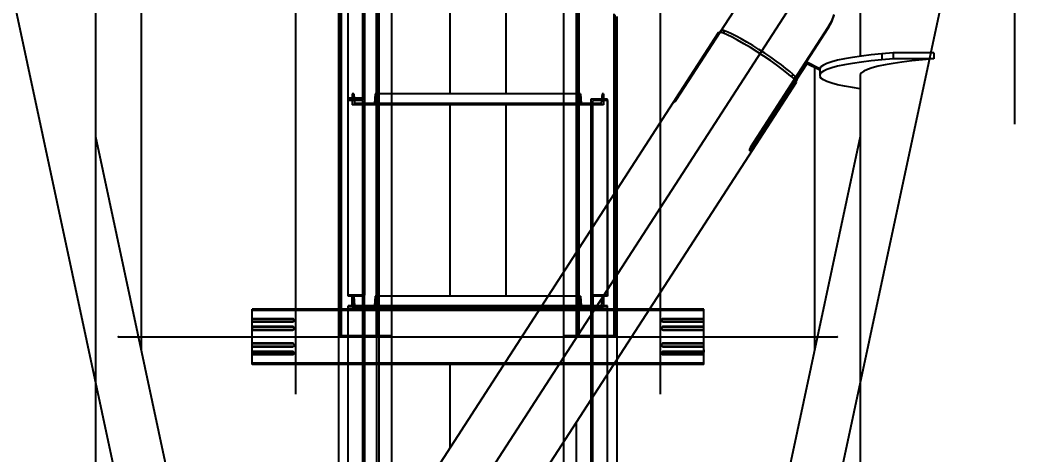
# Model space of a CAD drawing. Header units: millimetres. Extents: x 150209.93 to 150215.05, y 136675.65 to 136679.93.
# Drawn here: x 150211.3041 to 150211.4039, y 136678.7003 to 136678.7433 of the extents above; entities that cross this region are included whole.
import ezdxf

# ---------------------------------------------------------------- set-up
doc = ezdxf.new("R2010")
doc.units = ezdxf.units.MM
doc.header["$LTSCALE"] = 0.25
for name, pattern in [('CENTER', [50.8, 31.75, -6.35, 6.35, -6.35]), ('XKITLINE00', [0]), ('XKITLINE02', [4, 2, -2]), ('XKITLINE03', [6, 3, -1, 1, -1])]:
    doc.linetypes.add(name, pattern=pattern)
doc.styles.add('ROMANS', font='romans.shx')
doc.dimstyles.new('MD300', dxfattribs={"dimtxt": 2.5, "dimasz": 2.5, "dimexe": 1, "dimexo": 1, "dimgap": 0.5, "dimtad": 1, "dimdec": 1, "dimlfac": 50, "dimrnd": 0.5, "dimdsep": 46, "dimtxsty": 'ROMANS', "dimcen": 1, "dimclrd": 146, "dimclre": 146, "dimclrt": 30, "dimadec": 1, "dimazin": 2, "dimtfac": 1, "dimtdec": 1, "dimtmove": 0, "dimatfit": 1, "dimfxl": 1, "dimtolj": 1, "dimtzin": 0, "dimlwd": -1, "dimlwe": -1, "dimarcsym": 0})

# ---------------------------------------------------------------- blocks, each defined once
blk = doc.blocks.new('çatıı')
at = {"color": 8, "linetype": 'CENTER'}
for p, q in [((12015, 16877.2), (12015, 15209.12)), ((12195, 16877.2), (12195, 15209.12)), ((12370, 16010.75), (12370, 14354.32)), ((11840, 15740.27), (12015, 14920.27)), ((12370, 15740.27), (11840, 14920.27)), ((12370, 15740.27), (12195, 14920.27))]:
    blk.add_line(p, q, dxfattribs=at)
at = {"color": 1, "linetype": 'XKITLINE03'}
for p, q in [((12049.01, 16103.17), (12049.01, 15406.22)), ((12055.01, 16090.89), (12055.01, 15406.22)), ((12147.49, 15406.22), (12147.49, 16090.89)), ((12049.01, 15620.48), (12049.01, 15523.03)), ((12049.01, 15523.03), (12049.01, 15426.29)), ((12160.99, 15426.29), (12160.99, 15523.03)), ((12055.01, 15520.28), (12055.01, 15520.28)), ((12154.99, 15520.28), (12055.01, 15520.28)), ((12154.99, 15520.28), (12154.99, 15520.28)), ((12049.01, 15420.48), (12049.01, 15323.03)), ((12154.99, 15420.28), (12055.01, 15420.28)), ((12055.01, 15420.28), (12055.01, 15420.28)), ((12154.99, 15420.28), (12154.99, 15420.28)), ((12160.99, 15323.03), (12160.99, 15420.47)), ((11927.5, 15405.71), (12282.5, 15405.71)), ((12049.02, 15406.22), (12049.01, 13721.24)), ((12055.01, 15406.22), (12055.01, 13721.24)), ((12147.49, 13721.24), (12147.49, 15406.22)), ((12160.99, 15406.22), (12160.99, 13721.24))]:
    blk.add_line(p, q, dxfattribs=at)
at = {"color": 116, "linetype": 'XKITLINE02', "true_color": 0x136734}
for p, q in [((12055.01, 15406.22), (12055.01, 16090.89)), ((12055.86, 15406.22), (12055.86, 16090.89)), ((12147.49, 15406.22), (12147.49, 16090.89)), ((12154.14, 15406.22), (12154.14, 16090.89)), ((12154.99, 15406.22), (12154.99, 16090.89)), ((12037.16, 15406.22), (12037.16, 16090.12)), ((12037.69, 15406.22), (12037.69, 16090.06)), ((12054.93, 15406.22), (12054.93, 16090.06)), ((12055.46, 15406.22), (12055.46, 16090.12)), ((12062.51, 15406.22), (12062.51, 16028.83)), ((12147.49, 15406.22), (12147.49, 15976.69)), ((12062.51, 15406.22), (12062.51, 15763.1)), ((12048.21, 15523.61), (12048.21, 15626.28)), ((12049.01, 15626.28), (12049.01, 15528.83)), ((12041.01, 15523.03), (12041.01, 15621.06)), ((12049.01, 15620.48), (12049.01, 15523.03)), ((12154.54, 15406.22), (12154.54, 15583.02)), ((12154.99, 15406.22), (12154.99, 15583.87)), ((12155.07, 15406.22), (12155.07, 15582.49)), ((12172.31, 15406.22), (12172.31, 15565.26)), ((12172.84, 15406.22), (12172.84, 15564.72)), ((12049.01, 15528.83), (12048.21, 15528.83)), ((12049.01, 15528.83), (12049.01, 15523.03)), ((12048.21, 15523.61), (12041.01, 15523.61)), ((12049.01, 15523.03), (12041.01, 15523.03)), ((12041.01, 15523.03), (12041.01, 15522.44)), ((12049.01, 15523.03), (12041.01, 15523.03)), ((12041.01, 15425.71), (12041.01, 15523.03)), ((12048.21, 15522.44), (12041.01, 15522.44)), ((12043.69, 15525.78), (12043.01, 15525.78)), ((12043.01, 15525.78), (12043.01, 15520.28)), ((12043.01, 15525.78), (12043.01, 15520.28)), ((12043.69, 15525.78), (12044.07, 15520.98)), ((12043.69, 15525.78), (12044.07, 15520.98)), ((12048.21, 15522.44), (12048.21, 15517.2)), ((12048.21, 15420.46), (12048.21, 15522.44)), ((12049.01, 15517.2), (12049.01, 15523.03)), ((12054.33, 15525.78), (12053.95, 15520.98)), ((12054.33, 15525.78), (12053.95, 15520.98)), ((12055.01, 15525.78), (12054.33, 15525.78)), ((12055.01, 15525.78), (12055.01, 15520.28)), ((12055.01, 15525.78), (12055.01, 15520.28)), ((12062.51, 15525.78), (12055.01, 15525.78)), ((12055.01, 15520.28), (12055.01, 15525.78)), ((12154.99, 15525.78), (12147.49, 15525.78)), ((12154.99, 15525.78), (12154.99, 15520.28)), ((12155.67, 15525.78), (12154.99, 15525.78)), ((12154.99, 15525.78), (12154.99, 15520.28)), ((12154.99, 15520.28), (12154.99, 15525.78)), ((12155.67, 15525.78), (12156.05, 15520.98)), ((12155.67, 15525.78), (12156.05, 15520.98)), ((12160.99, 15420.46), (12160.99, 15523.03)), ((12168.99, 15523.03), (12160.99, 15523.03)), ((12161.79, 15420.46), (12161.79, 15522.44)), ((12168.99, 15522.44), (12161.79, 15522.44)), ((12166.31, 15525.78), (12165.93, 15520.98)), ((12166.31, 15525.78), (12165.93, 15520.98)), ((12166.99, 15525.78), (12166.31, 15525.78)), ((12166.99, 15525.78), (12166.99, 15520.28)), ((12166.99, 15525.78), (12166.99, 15520.28)), ((12168.99, 15425.71), (12168.99, 15523.03)), ((12168.99, 15522.44), (12168.99, 15425.71)), ((12055.01, 15520.28), (12043.01, 15520.28)), ((12053.95, 15520.98), (12044.07, 15520.98)), ((12049.01, 15517.2), (12048.21, 15517.2)), ((12049.01, 15420.46), (12049.01, 15520.98)), ((12154.99, 15520.98), (12055.01, 15520.98)), ((12062.51, 15520.28), (12055.01, 15520.28)), ((12154.99, 15520.28), (12147.49, 15520.28)), ((12166.99, 15520.28), (12154.99, 15520.28)), ((12165.93, 15520.98), (12156.05, 15520.98)), ((12161.79, 15517.2), (12160.99, 15517.2)), ((12173.69, 15406.22), (12173.69, 15478.55)), ((12153.69, 15406.22), (12153.69, 15447.61)), ((12147.49, 15406.22), (12147.49, 15438.02)), ((12049.01, 15426.29), (12041.01, 15426.29)), ((12048.21, 15425.71), (12041.01, 15425.71)), ((12043.69, 15425.78), (12043.01, 15425.78)), ((12043.01, 15420.28), (12043.01, 15425.78)), ((12043.01, 15425.78), (12043.01, 15420.28)), ((12044.07, 15420.98), (12043.69, 15425.78)), ((12043.69, 15425.78), (12044.07, 15420.98)), ((12049.01, 15426.28), (12048.21, 15426.28)), ((12048.21, 15323.61), (12048.21, 15426.28)), ((12049.01, 15420.48), (12049.01, 15426.28)), ((12054.33, 15425.78), (12053.95, 15420.98)), ((12054.33, 15425.78), (12053.95, 15420.98)), ((12055.01, 15425.78), (12054.33, 15425.78)), ((12062.51, 15425.78), (12055.01, 15425.78)), ((12055.01, 15420.28), (12055.01, 15425.78)), ((12055.01, 15425.78), (12055.01, 15420.28)), ((12055.01, 15425.78), (12055.01, 15420.28)), ((12154.99, 15425.78), (12139.58, 15425.78)), ((12154.99, 15420.28), (12154.99, 15425.78)), ((12154.99, 15425.78), (12154.99, 15420.28)), ((12155.67, 15425.78), (12154.99, 15425.78)), ((12154.99, 15425.78), (12154.99, 15420.28)), ((12155.67, 15425.78), (12156.05, 15420.98)), ((12155.67, 15425.78), (12156.05, 15420.98)), ((12160.99, 15426.29), (12160.99, 15420.46)), ((12168.99, 15426.29), (12160.99, 15426.29)), ((12160.99, 15323.03), (12160.99, 15426.28)), ((12161.79, 15426.28), (12160.99, 15426.28)), ((12161.79, 15323.61), (12161.79, 15426.28)), ((12161.79, 15425.71), (12161.79, 15420.46)), ((12168.99, 15425.71), (12161.79, 15425.71)), ((12166.31, 15425.78), (12165.93, 15420.98)), ((12166.31, 15425.78), (12165.93, 15420.98)), ((12166.99, 15425.78), (12166.31, 15425.78)), ((12166.99, 15425.78), (12166.99, 15420.28)), ((12166.99, 15425.78), (12166.99, 15420.28)), ((12216.49, 15418.75), (11993.52, 15418.75)), ((12062.51, 15419.35), (12036.31, 15419.35)), ((12048.21, 15421.06), (12041.01, 15421.06)), ((12041.01, 15421.06), (12041.01, 15420.48)), ((12041.01, 15323.03), (12041.01, 15421.06)), ((12049.01, 15420.48), (12041.01, 15420.48)), ((12055.01, 15420.28), (12043.01, 15420.28)), ((12053.95, 15420.98), (12044.07, 15420.98)), ((12048.21, 15420.98), (12048.21, 15328.83)), ((12049.01, 15420.46), (12048.21, 15420.46)), ((12049.01, 15420.98), (12049.01, 15328.83)), ((12049.01, 15323.03), (12049.01, 15420.48)), ((12154.99, 15420.98), (12055.01, 15420.98)), ((12062.51, 15420.28), (12055.01, 15420.28)), ((12189.71, 15419.35), (12135.42, 15419.35)), ((12154.99, 15420.28), (12136.02, 15420.28)), ((12166.99, 15420.28), (12154.99, 15420.28)), ((12165.93, 15420.98), (12156.05, 15420.98)), ((12168.99, 15420.47), (12160.99, 15420.47)), ((12161.79, 15420.46), (12160.99, 15420.46)), ((12168.99, 15421.06), (12161.79, 15421.06)), ((12168.99, 15323.03), (12168.99, 15421.06)), ((11993.52, 15413.46), (11993.52, 15414.36)), ((12013.52, 15412.97), (11993.52, 15412.97)), ((12013.52, 15413.25), (12013.52, 15412.97)), ((12013.78, 15413), (12013.52, 15412.97)), ((12013.78, 15413.29), (12013.78, 15413)), ((12014.02, 15413.11), (12013.78, 15413)), ((12014.21, 15413.26), (12014.02, 15413.11)), ((12014.33, 15413.46), (12014.21, 15413.26)), ((12014.37, 15413.68), (12014.33, 15413.46)), ((12014.37, 15413.68), (12014.34, 15413.82)), ((12014.37, 15413.96), (12014.37, 15413.68)), ((12195.64, 15413.96), (12195.64, 15413.68)), ((12195.64, 15413.68), (12195.66, 15413.82)), ((12195.64, 15413.68), (12195.68, 15413.46)), ((12195.68, 15413.46), (12195.8, 15413.26)), ((12195.99, 15413.1), (12195.8, 15413.26)), ((12195.99, 15414.53), (12195.97, 15414.51)), ((12196.22, 15413), (12195.99, 15413.1)), ((12196.22, 15413.29), (12196.22, 15413)), ((12196.49, 15412.97), (12196.22, 15413)), ((12196.49, 15413.25), (12196.49, 15412.97)), ((12216.49, 15412.97), (12196.49, 15412.97)), ((12216.49, 15414.36), (12216.49, 15416.69)), ((12216.49, 15413.46), (12216.49, 15415.6)), ((11993.52, 15409.18), (11993.52, 15410.92)), ((12013.52, 15408.88), (11993.52, 15408.88)), ((12013.52, 15409.18), (12013.52, 15408.88)), ((12013.78, 15408.92), (12013.52, 15408.88)), ((12014.02, 15409.05), (12013.78, 15408.92)), ((12014.05, 15409.09), (12014.02, 15409.05)), ((12014.21, 15409.23), (12014.05, 15409.09)), ((12014.33, 15409.45), (12014.21, 15409.23)), ((12014.37, 15409.7), (12014.33, 15409.45)), ((12014.37, 15409.7), (12014.34, 15409.84)), ((12014.37, 15409.98), (12014.37, 15409.7)), ((12195.64, 15409.98), (12195.64, 15409.7)), ((12195.64, 15409.7), (12195.66, 15409.84)), ((12195.64, 15409.7), (12195.68, 15409.45)), ((12195.68, 15409.45), (12195.8, 15409.23)), ((12195.95, 15409.09), (12195.8, 15409.23)), ((12195.95, 15409.09), (12195.99, 15409.05)), ((12196.22, 15408.92), (12195.99, 15409.05)), ((12196.49, 15408.88), (12196.22, 15408.92)), ((12196.49, 15409.18), (12196.49, 15408.88)), ((12216.49, 15408.88), (12196.49, 15408.88)), ((11993.52, 15402.24), (11993.52, 15406.22)), ((12013.52, 15402.53), (11993.52, 15402.53)), ((12013.52, 15402.24), (11993.52, 15402.24)), ((12013.78, 15402.49), (12013.52, 15402.53)), ((12013.52, 15402.53), (12013.52, 15402.24)), ((12013.78, 15402.17), (12013.52, 15402.24)), ((12014.02, 15402.36), (12013.78, 15402.49)), ((12014.02, 15402.08), (12013.78, 15402.17)), ((12014.02, 15402.36), (12014.05, 15402.33)), ((12014.21, 15401.9), (12014.02, 15402.08)), ((12014.21, 15402.18), (12014.05, 15402.33)), ((12014.21, 15402.18), (12014.33, 15401.96)), ((12037.16, 13721.24), (12037.17, 15406.22)), ((12037.69, 13721.24), (12037.7, 15406.22)), ((12054.93, 13721.24), (12054.93, 15406.22)), ((12062.51, 15406.22), (12055.01, 15406.22)), ((12055.01, 13721.24), (12055.01, 15406.22)), ((12062.51, 15406.22), (12055.01, 15406.22)), ((12055.46, 13721.24), (12055.47, 15406.22)), ((12055.86, 13721.24), (12055.86, 15406.22)), ((12147.49, 14302.1), (12147.49, 15406.22)), ((12154.99, 15406.22), (12147.49, 15406.22)), ((12154.99, 15406.22), (12147.49, 15406.22)), ((12173.69, 15406.22), (12153.69, 15406.22)), ((12153.69, 13723.56), (12153.69, 15406.22)), ((12173.69, 15406.22), (12153.69, 15406.22)), ((12154.14, 13721.24), (12154.14, 15406.22)), ((12154.54, 13721.24), (12154.54, 15406.22)), ((12154.99, 13721.24), (12154.99, 15406.22)), ((12155.07, 13721.24), (12155.07, 15406.22)), ((12172.31, 13721.24), (12172.31, 15406.22)), ((12172.84, 13721.24), (12172.84, 15406.22)), ((12173.69, 14943.1), (12173.69, 15406.22)), ((12195.8, 15402.18), (12195.68, 15401.96)), ((12195.95, 15402.33), (12195.8, 15402.18)), ((12195.99, 15402.08), (12195.8, 15401.9)), ((12195.99, 15402.36), (12195.95, 15402.33)), ((12196.22, 15402.49), (12195.99, 15402.36)), ((12196.22, 15402.17), (12195.99, 15402.08)), ((12196.49, 15402.53), (12196.22, 15402.49)), ((12196.49, 15402.24), (12196.22, 15402.17)), ((12216.49, 15402.53), (12196.49, 15402.53)), ((12196.49, 15402.53), (12196.49, 15402.24)), ((12216.49, 15402.24), (12196.49, 15402.24)), ((12216.49, 15402.24), (12216.49, 15406.22)), ((12013.52, 15400.92), (11993.52, 15400.92)), ((12013.52, 15400.64), (11993.52, 15400.64)), ((12013.52, 15398.44), (11993.52, 15398.44)), ((12013.52, 15398.16), (11993.52, 15398.16)), ((12013.78, 15400.96), (12013.52, 15400.92)), ((12013.52, 15400.92), (12013.52, 15400.64)), ((12013.78, 15400.68), (12013.52, 15400.64)), ((12013.78, 15398.41), (12013.52, 15398.44)), ((12013.52, 15398.44), (12013.52, 15398.16)), ((12013.78, 15398.13), (12013.52, 15398.16)), ((12014.02, 15401.07), (12013.78, 15400.96)), ((12013.78, 15400.96), (12013.78, 15400.68)), ((12014.02, 15400.79), (12013.78, 15400.68)), ((12014.02, 15398.31), (12013.78, 15398.41)), ((12013.78, 15398.41), (12013.78, 15398.13)), ((12014.02, 15398.03), (12013.78, 15398.13)), ((12014.02, 15397.17), (12013.78, 15397.08)), ((12014.21, 15401.25), (12014.02, 15401.07)), ((12014.21, 15400.97), (12014.02, 15400.79)), ((12014.21, 15398.15), (12014.02, 15398.31)), ((12014.21, 15397.87), (12014.02, 15398.03)), ((12014.05, 15397.19), (12014.02, 15397.17)), ((12014.21, 15397.32), (12014.05, 15397.19)), ((12014.21, 15401.9), (12014.33, 15401.68)), ((12014.33, 15401.47), (12014.21, 15401.25)), ((12014.33, 15401.19), (12014.21, 15400.97)), ((12014.21, 15398.15), (12014.33, 15397.96)), ((12014.21, 15397.87), (12014.33, 15397.68)), ((12014.33, 15397.52), (12014.21, 15397.32)), ((12014.33, 15397.24), (12014.21, 15397.04)), ((12014.33, 15401.96), (12014.37, 15401.72)), ((12014.37, 15401.72), (12014.33, 15401.47)), ((12014.33, 15401.68), (12014.37, 15401.44)), ((12014.37, 15401.44), (12014.33, 15401.19)), ((12014.33, 15397.96), (12014.37, 15397.74)), ((12014.37, 15397.46), (12014.33, 15397.68)), ((12014.34, 15397.6), (12014.33, 15397.52)), ((12014.37, 15397.46), (12014.33, 15397.24)), ((12014.37, 15397.74), (12014.34, 15397.6)), ((12014.37, 15401.72), (12014.37, 15401.44)), ((12014.37, 15397.74), (12014.37, 15397.46)), ((12195.68, 15401.96), (12195.64, 15401.72)), ((12195.64, 15401.72), (12195.68, 15401.47)), ((12195.64, 15401.72), (12195.64, 15401.44)), ((12195.68, 15401.68), (12195.64, 15401.44)), ((12195.64, 15401.44), (12195.68, 15401.19)), ((12195.68, 15397.96), (12195.64, 15397.74)), ((12195.64, 15397.74), (12195.66, 15397.6)), ((12195.64, 15397.74), (12195.64, 15397.46)), ((12195.64, 15397.46), (12195.68, 15397.68)), ((12195.64, 15397.46), (12195.68, 15397.24)), ((12195.66, 15397.6), (12195.68, 15397.52)), ((12195.8, 15401.9), (12195.68, 15401.68)), ((12195.68, 15401.47), (12195.8, 15401.25)), ((12195.68, 15401.19), (12195.8, 15400.97)), ((12195.8, 15398.15), (12195.68, 15397.96)), ((12195.8, 15397.87), (12195.68, 15397.68)), ((12195.68, 15397.52), (12195.8, 15397.32)), ((12195.68, 15397.24), (12195.8, 15397.04)), ((12195.99, 15401.07), (12195.8, 15401.25)), ((12195.99, 15400.79), (12195.8, 15400.97)), ((12195.99, 15398.31), (12195.8, 15398.15)), ((12195.99, 15398.03), (12195.8, 15397.87)), ((12195.95, 15397.19), (12195.8, 15397.32)), ((12195.99, 15397.17), (12195.95, 15397.19)), ((12196.22, 15400.96), (12195.99, 15401.07)), ((12196.22, 15400.68), (12195.99, 15400.79)), ((12196.22, 15398.41), (12195.99, 15398.31)), ((12196.22, 15398.13), (12195.99, 15398.03)), ((12196.22, 15397.08), (12195.99, 15397.17)), ((12196.49, 15400.92), (12196.22, 15400.96)), ((12196.22, 15400.96), (12196.22, 15400.68)), ((12196.49, 15400.64), (12196.22, 15400.68)), ((12196.49, 15398.44), (12196.22, 15398.41)), ((12196.22, 15398.41), (12196.22, 15398.13)), ((12196.49, 15398.16), (12196.22, 15398.13)), ((12216.49, 15400.92), (12196.49, 15400.92)), ((12196.49, 15400.92), (12196.49, 15400.64)), ((12216.49, 15400.64), (12196.49, 15400.64)), ((12216.49, 15398.44), (12196.49, 15398.44)), ((12196.49, 15398.44), (12196.49, 15398.16)), ((12216.49, 15398.16), (12196.49, 15398.16)), ((12216.49, 15399.33), (12216.49, 15398.16)), ((12013.52, 15397.05), (11993.52, 15397.05)), ((12013.52, 15396.76), (11993.52, 15396.76)), ((11993.52, 15393.64), (11993.52, 15393.75)), ((12216.49, 15392.67), (11993.52, 15392.67)), ((12013.78, 15397.08), (12013.52, 15397.05)), ((12013.52, 15397.05), (12013.52, 15396.76)), ((12013.78, 15396.8), (12013.52, 15396.76)), ((12014.02, 15396.89), (12013.78, 15396.8)), ((12014.21, 15397.04), (12014.02, 15396.89)), ((12195.99, 15396.88), (12195.8, 15397.04)), ((12196.22, 15396.8), (12195.99, 15396.88)), ((12196.49, 15397.05), (12196.22, 15397.08)), ((12196.49, 15396.76), (12196.22, 15396.8)), ((12216.49, 15397.05), (12196.49, 15397.05)), ((12196.49, 15397.05), (12196.49, 15396.76)), ((12216.49, 15396.76), (12196.49, 15396.76)), ((12216.49, 15393.64), (12216.49, 15393.75)), ((12062.51, 15392.07), (12036.32, 15392.07)), ((12173.69, 15392.07), (12117.79, 15392.07))]:
    blk.add_line(p, q, dxfattribs=at)
at = {"color": 7, "linetype": 'XKITLINE00'}
for p, q in [((12036.31, 15406.22), (12036.31, 15717.45)), ((12056.31, 15406.22), (12056.31, 15717.45)), ((12062.51, 15406.22), (12062.51, 15717.45)), ((12147.49, 15438.02), (12147.49, 15717.45)), ((12153.69, 15447.61), (12153.69, 15583.87)), ((12173.69, 15478.55), (12173.69, 15563.87)), ((12147.49, 15525.78), (12062.51, 15525.78)), ((12147.49, 15520.28), (12062.51, 15520.28)), ((12139.58, 15425.78), (12062.51, 15425.78)), ((12036.31, 15419.35), (11993.52, 15419.35)), ((11993.52, 15413.46), (11993.52, 15419.35)), ((12136.02, 15420.28), (12062.51, 15420.28)), ((12135.42, 15419.35), (12062.51, 15419.35)), ((12216.49, 15419.35), (12189.71, 15419.35)), ((12216.49, 15413.46), (12216.49, 15419.35)), ((12013.52, 15414.66), (11993.52, 15414.66)), ((12013.52, 15414.36), (11993.52, 15414.36)), ((11993.52, 15410.49), (11993.52, 15413.46)), ((12013.52, 15413.25), (11993.52, 15413.25)), ((12013.78, 15414.61), (12013.52, 15414.66)), ((12013.52, 15414.66), (12013.52, 15414.36)), ((12013.78, 15414.33), (12013.52, 15414.36)), ((12013.78, 15413.29), (12013.52, 15413.25)), ((12014.02, 15414.53), (12013.78, 15414.61)), ((12014.02, 15414.24), (12013.78, 15414.33)), ((12014.02, 15413.39), (12013.78, 15413.29)), ((12014.21, 15414.37), (12014.02, 15414.53)), ((12014.05, 15414.22), (12014.02, 15414.24)), ((12014.21, 15413.54), (12014.02, 15413.39)), ((12014.21, 15414.09), (12014.05, 15414.22)), ((12014.21, 15414.37), (12014.33, 15414.18)), ((12014.21, 15414.09), (12014.33, 15413.9)), ((12014.33, 15413.74), (12014.21, 15413.54)), ((12014.33, 15414.18), (12014.37, 15413.96)), ((12014.37, 15413.96), (12014.33, 15413.74)), ((12014.34, 15413.82), (12014.33, 15413.9)), ((12195.68, 15414.18), (12195.64, 15413.96)), ((12195.64, 15413.96), (12195.68, 15413.74)), ((12195.66, 15413.82), (12195.68, 15413.9)), ((12195.8, 15414.37), (12195.68, 15414.18)), ((12195.8, 15414.09), (12195.68, 15413.9)), ((12195.68, 15413.74), (12195.8, 15413.54)), ((12195.97, 15414.51), (12195.8, 15414.37)), ((12195.95, 15414.22), (12195.8, 15414.09)), ((12195.99, 15413.39), (12195.8, 15413.54)), ((12195.99, 15414.24), (12195.95, 15414.22)), ((12196.22, 15414.61), (12195.99, 15414.53)), ((12196.22, 15414.33), (12195.99, 15414.24)), ((12196.22, 15413.29), (12195.99, 15413.39)), ((12196.49, 15414.66), (12196.22, 15414.61)), ((12196.49, 15414.36), (12196.22, 15414.33)), ((12196.49, 15413.25), (12196.22, 15413.29)), ((12216.49, 15414.66), (12196.49, 15414.66)), ((12196.49, 15414.66), (12196.49, 15414.36)), ((12216.49, 15414.36), (12196.49, 15414.36)), ((12216.49, 15413.25), (12196.49, 15413.25)), ((12216.49, 15410.49), (12216.49, 15413.46)), ((12013.52, 15410.78), (11993.52, 15410.78)), ((12013.52, 15410.49), (11993.52, 15410.49)), ((11993.52, 15410.49), (11993.52, 15409.18)), ((11993.52, 15406.22), (11993.52, 15409.18)), ((12013.52, 15409.18), (11993.52, 15409.18)), ((12013.78, 15410.74), (12013.52, 15410.78)), ((12013.52, 15410.78), (12013.52, 15410.49)), ((12013.78, 15410.46), (12013.52, 15410.49)), ((12013.78, 15409.24), (12013.52, 15409.18)), ((12014.02, 15410.62), (12013.78, 15410.74)), ((12013.78, 15410.74), (12013.78, 15410.46)), ((12014.02, 15410.34), (12013.78, 15410.46)), ((12014.02, 15409.33), (12013.78, 15409.24)), ((12014.21, 15410.45), (12014.02, 15410.62)), ((12014.21, 15410.17), (12014.02, 15410.34)), ((12014.21, 15409.51), (12014.02, 15409.33)), ((12014.21, 15410.45), (12014.33, 15410.23)), ((12014.21, 15410.17), (12014.33, 15409.94)), ((12014.33, 15409.73), (12014.21, 15409.51)), ((12014.33, 15410.23), (12014.37, 15409.98)), ((12014.37, 15409.98), (12014.33, 15409.73)), ((12014.34, 15409.84), (12014.33, 15409.94)), ((12195.68, 15410.22), (12195.64, 15409.98)), ((12195.64, 15409.98), (12195.68, 15409.73)), ((12195.66, 15409.84), (12195.68, 15409.94)), ((12195.8, 15410.45), (12195.68, 15410.22)), ((12195.8, 15410.17), (12195.68, 15409.94)), ((12195.68, 15409.73), (12195.8, 15409.51)), ((12195.99, 15410.62), (12195.8, 15410.45)), ((12195.99, 15410.34), (12195.8, 15410.17)), ((12195.99, 15409.33), (12195.8, 15409.51)), ((12196.22, 15410.74), (12195.99, 15410.62)), ((12196.22, 15410.46), (12195.99, 15410.34)), ((12196.22, 15409.24), (12195.99, 15409.33)), ((12196.49, 15410.78), (12196.22, 15410.74)), ((12196.22, 15410.74), (12196.22, 15410.46)), ((12196.49, 15410.49), (12196.22, 15410.46)), ((12196.49, 15409.18), (12196.22, 15409.24)), ((12216.49, 15410.78), (12196.49, 15410.78)), ((12196.49, 15410.78), (12196.49, 15410.49)), ((12216.49, 15410.49), (12196.49, 15410.49)), ((12216.49, 15409.18), (12196.49, 15409.18)), ((12216.49, 15409.18), (12216.49, 15410.49)), ((12216.49, 15406.22), (12216.49, 15409.18)), ((11993.52, 15400.25), (11993.52, 15406.22)), ((12056.31, 15406.22), (12036.31, 15406.22)), ((12056.32, 15406.22), (12036.32, 15406.22)), ((12036.32, 15266.01), (12036.32, 15406.22)), ((12062.51, 15406.22), (12056.32, 15406.22)), ((12056.32, 15296.95), (12056.32, 15406.22)), ((12062.51, 15406.22), (12056.32, 15406.22)), ((12062.51, 15306.54), (12062.51, 15406.22)), ((12216.49, 15400.25), (12216.49, 15406.22)), ((11993.52, 15393.64), (11993.52, 15400.25)), ((12216.49, 15393.64), (12216.49, 15400.25)), ((11993.52, 15392.07), (11993.52, 15393.64)), ((12173.69, 14943.1), (12173.69, 15394.56)), ((12216.49, 15392.07), (12216.49, 15393.64)), ((12036.32, 15392.07), (11993.52, 15392.07)), ((12117.79, 15392.07), (12062.51, 15392.07)), ((12216.49, 15392.07), (12173.69, 15392.07)), ((12153.69, 14943.1), (12153.69, 15363.62)), ((12147.49, 14943.1), (12147.49, 15354.03))]:
    blk.add_line(p, q, dxfattribs=at)
at = {"color": 8, "linetype": 'XKITLINE00'}
for p, q in [((11938.8, 15706.65), (11938.8, 15398.75)), ((11916.2, 15704.03), (11916.2, 15132.31)), ((12293.8, 15637.34), (12293.8, 15544.33)), ((12091.2, 15620.28), (12091.2, 15525.78)), ((12118.8, 15620.28), (12118.8, 15525.78)), ((12241.14, 15581.81), (12224.53, 15556.1)), ((12280.67, 15565.01), (12279.53, 15561.63)), ((12280.67, 15564.63), (12279.53, 15561.24)), ((12224.92, 15556.99), (12224.21, 15555.89)), ((12225.09, 15557.1), (12224.28, 15555.85)), ((12225.09, 15557.1), (12224.92, 15556.99)), ((12225.71, 15557.12), (12225, 15556.02)), ((12225.15, 15557.06), (12225.09, 15557.1)), ((12226.81, 15556.83), (12225.71, 15557.12)), ((12226.81, 15556.83), (12226.07, 15555.69)), ((12228.34, 15556.25), (12226.81, 15556.83)), ((12277.85, 15558.09), (12239.64, 15498.97)), ((12277.85, 15558.47), (12261.22, 15532.75)), ((12279.53, 15561.63), (12277.85, 15558.47)), ((12279.53, 15561.24), (12277.85, 15558.09)), ((12277.85, 15558.47), (12277.85, 15558.09)), ((12279.53, 15561.63), (12279.53, 15561.24)), ((12223.64, 15555.83), (11947.88, 15129.19)), ((12223.89, 15556.1), (12202.3, 15522.7)), ((12224.52, 15556.1), (12202.93, 15522.7)), ((12223.89, 15556.1), (12223.64, 15555.83)), ((12224.34, 15555.81), (12223.89, 15556.1)), ((12224.34, 15555.81), (12224.28, 15555.85)), ((12224.8, 15556.08), (12224.52, 15556.1)), ((12226.21, 15555.64), (12224.8, 15556.08)), ((12228.14, 15554.83), (12226.21, 15555.64)), ((12230.51, 15553.68), (12228.14, 15554.83)), ((12230.26, 15555.38), (12228.34, 15556.25)), ((12232.51, 15554.24), (12230.26, 15555.38)), ((12233.25, 15552.23), (12230.51, 15553.68)), ((12235.05, 15552.86), (12232.51, 15554.24)), ((12236.29, 15550.51), (12233.25, 15552.23)), ((12237.8, 15551.29), (12235.05, 15552.86)), ((12239.53, 15548.58), (12236.29, 15550.51)), ((12240.71, 15549.55), (12237.8, 15551.29)), ((12242.87, 15546.5), (12239.53, 15548.58)), ((12243.68, 15547.69), (12240.71, 15549.55)), ((12246.66, 15545.76), (12243.68, 15547.69)), ((12246.21, 15544.33), (12242.87, 15546.5)), ((12249.45, 15542.14), (12246.21, 15544.33)), ((12249.56, 15543.81), (12246.66, 15545.76)), ((12252.49, 15540), (12249.45, 15542.14)), ((12252.31, 15541.88), (12249.56, 15543.81)), ((12254.85, 15540.03), (12252.31, 15541.88)), ((12282.59, 15542.32), (12279.69, 15541.54)), ((12286.02, 15543.06), (12282.59, 15542.32)), ((12289.95, 15543.76), (12286.02, 15543.06)), ((12294.36, 15544.41), (12289.95, 15543.76)), ((12299.2, 15545.02), (12294.36, 15544.41)), ((12299.2, 15542.04), (12294.36, 15541.44)), ((12304.44, 15545.56), (12299.2, 15545.02)), ((12304.44, 15542.58), (12299.2, 15542.04)), ((12310.04, 15546.04), (12304.44, 15545.56)), ((12304.44, 15545.56), (12304.44, 15542.58)), ((12310.04, 15543.07), (12304.44, 15542.58)), ((12330.04, 15546.04), (12310.04, 15546.04)), ((12310.04, 15546.04), (12310.04, 15543.07)), ((12330.04, 15543.07), (12310.04, 15543.07)), ((12319.2, 15542.04), (12314.36, 15541.44)), ((12324.44, 15542.58), (12319.2, 15542.04)), ((12330.04, 15543.07), (12324.44, 15542.58)), ((12330.04, 15546.04), (12330.04, 15543.07)), ((12255.24, 15537.96), (12252.49, 15540)), ((12257.11, 15538.3), (12254.85, 15540.03)), ((12257.61, 15536.09), (12255.24, 15537.96)), ((12259.02, 15536.74), (12257.11, 15538.3)), ((12267.21, 15540.73), (12262.38, 15533.26)), ((12267.39, 15540.64), (12262.47, 15533.02)), ((12273.77, 15537.4), (12266.77, 15540.95)), ((12273.77, 15538.17), (12267.14, 15541.53)), ((12271.2, 15538.71), (12271.2, 15398.75)), ((12274.37, 15539.06), (12273.77, 15538.2)), ((12273.77, 15538.2), (12273.77, 15535.23)), ((12275.56, 15539.91), (12274.37, 15539.06)), ((12275.56, 15536.93), (12274.37, 15536.08)), ((12277.34, 15540.74), (12275.56, 15539.91)), ((12277.34, 15537.76), (12275.56, 15536.93)), ((12279.69, 15541.54), (12277.34, 15540.74)), ((12279.69, 15538.57), (12277.34, 15537.76)), ((12282.59, 15539.34), (12279.69, 15538.57)), ((12286.02, 15540.09), (12282.59, 15539.34)), ((12289.95, 15540.79), (12286.02, 15540.09)), ((12294.36, 15541.44), (12289.95, 15540.79)), ((12295.56, 15536.93), (12294.37, 15536.08)), ((12297.34, 15537.76), (12295.56, 15536.93)), ((12299.69, 15538.57), (12297.34, 15537.76)), ((12302.59, 15539.34), (12299.69, 15538.57)), ((12306.02, 15540.09), (12302.59, 15539.34)), ((12309.95, 15540.79), (12306.02, 15540.09)), ((12314.36, 15541.44), (12309.95, 15540.79)), ((12261.22, 15532.77), (12239.63, 15499.36)), ((12261.22, 15532.6), (12239.64, 15499.2)), ((12261.86, 15531.95), (12240.27, 15498.55)), ((12259.53, 15534.45), (12257.61, 15536.09)), ((12260.55, 15535.38), (12259.02, 15536.74)), ((12260.95, 15533.09), (12259.53, 15534.45)), ((12260.55, 15535.38), (12259.79, 15534.2)), ((12260.55, 15535.38), (12261.66, 15534.26)), ((12261.66, 15534.26), (12260.92, 15533.12)), ((12260.95, 15533.09), (12261.22, 15532.77)), ((12261.22, 15532.6), (12261.15, 15532.66)), ((12261.22, 15532.75), (12261.22, 15532.6)), ((12261.86, 15531.95), (12261.22, 15532.36)), ((12261.47, 15532.2), (12261.22, 15532.36)), ((12262.28, 15533.45), (12261.47, 15532.2)), ((12262.44, 15533.13), (12261.73, 15532.03)), ((12261.86, 15531.95), (12262.11, 15531.36)), ((12262.44, 15532.7), (12261.9, 15531.86)), ((12262.28, 15533.45), (12262.03, 15533.61)), ((12262.28, 15533.45), (12262.44, 15533.13)), ((12262.44, 15533.13), (12262.5, 15532.88)), ((12262.5, 15532.88), (12262.44, 15532.7)), ((12274.37, 15536.08), (12273.77, 15535.23)), ((12273.77, 15535.23), (12273.77, 15534.37)), ((12273.77, 15534.37), (12274.37, 15533.51)), ((12275.56, 15532.66), (12274.37, 15533.51)), ((12277.34, 15531.83), (12275.56, 15532.66)), ((12279.69, 15531.02), (12277.34, 15531.83)), ((12294.37, 15536.08), (12293.77, 15535.23)), ((12293.77, 15535.23), (12293.77, 15534.36)), ((12293.77, 15534.36), (12293.8, 15534.33)), ((12293.8, 15535.26), (12293.8, 14963.53)), ((12262.11, 15531.36), (11986.35, 15104.72)), ((12282.59, 15530.25), (12279.69, 15531.02)), ((12286.02, 15529.5), (12282.59, 15530.25)), ((12289.95, 15528.8), (12286.02, 15529.5)), ((12293.8, 15528.24), (12289.95, 15528.8)), ((12201.76, 15521.85), (12201.69, 15521.74)), ((12201.91, 15522.09), (12201.76, 15521.85)), ((12202.1, 15522.38), (12201.91, 15522.09)), ((12202.27, 15521.82), (12202.07, 15521.61)), ((12202.3, 15522.7), (12202.1, 15522.38)), ((12202.52, 15522.12), (12202.1, 15522.38)), ((12202.49, 15522.08), (12202.27, 15521.82)), ((12202.74, 15522.42), (12202.31, 15522.69)), ((12202.72, 15522.38), (12202.49, 15522.08)), ((12202.93, 15522.7), (12202.72, 15522.38)), ((12091.2, 15520.28), (12091.2, 15425.78)), ((12118.8, 15520.28), (12118.8, 15425.78)), ((12201.66, 15521.64), (12201.64, 15521.49)), ((12201.64, 15521.49), (12201.67, 15521.4)), ((12201.69, 15521.74), (12201.66, 15521.64)), ((12201.76, 15521.4), (12201.67, 15521.4)), ((12201.89, 15521.47), (12201.76, 15521.4)), ((12202.07, 15521.61), (12201.89, 15521.47)), ((11916.2, 15504.65), (11950.92, 15341.95)), ((12293.8, 15504.65), (12259.07, 15341.95)), ((12239.08, 15498.08), (12239.06, 15497.84)), ((12239.06, 15497.84), (12239.09, 15497.66)), ((12239.15, 15498.37), (12239.08, 15498.08)), ((12239.09, 15497.66), (12239.18, 15497.55)), ((12239.27, 15498.69), (12239.15, 15498.37)), ((12239.32, 15497.53), (12239.18, 15497.55)), ((12239.44, 15499.03), (12239.27, 15498.69)), ((12240.06, 15498.24), (12239.29, 15498.73)), ((12239.49, 15497.59), (12239.32, 15497.53)), ((12239.63, 15499.36), (12239.44, 15499.03)), ((12240.27, 15498.55), (12239.46, 15499.07)), ((12239.64, 15498.97), (12239.47, 15499.08)), ((12239.58, 15497.64), (12239.49, 15497.59)), ((12239.64, 15499.2), (12239.57, 15499.26)), ((12239.67, 15497.74), (12239.58, 15497.64)), ((12239.64, 15499.2), (12239.64, 15498.97)), ((12239.86, 15497.96), (12239.67, 15497.74)), ((12240.06, 15498.24), (12239.86, 15497.96)), ((12240.27, 15498.55), (12240.06, 15498.24)), ((12091.2, 15420.28), (12091.2, 15419.35)), ((12118.8, 15420.28), (12118.8, 15419.35)), ((12091.2, 15392.07), (12091.2, 15350.92))]:
    blk.add_line(p, q, dxfattribs=at)
at = {"color": 1, "linetype": 'XKITLINE00'}
for centre in [(12049.01, 15523.03), (12049.01, 15523.03), (12160.99, 15523.03), (12055.01, 15520.28), (12055.01, 15520.28), (12154.99, 15520.28), (12154.99, 15520.28), (12049.01, 15426.29), (12160.99, 15426.29), (12049.01, 15420.48), (12055.01, 15420.28), (12055.01, 15420.28), (12154.99, 15420.28), (12154.99, 15420.28), (12160.99, 15420.47), (11927.5, 15405.71), (12049.01, 15406.22), (12049.02, 15406.22), (12055.01, 15406.22), (12055.01, 15406.22), (12147.49, 15406.22), (12147.49, 15406.22), (12160.99, 15406.22), (12282.5, 15405.71)]:
    blk.add_circle(centre, 0.05, dxfattribs=at)
blk = doc.blocks.new('*D4')
at = {"color": 146, "transparency": 16777216}
for p, q in [((150211.389635, 136678.626031), (150212.053944, 136678.624802)), ((150211.358006, 136677.744973), (150211.357786, 136677.626088)), ((150212.082314, 136677.743633), (150212.082095, 136677.624748))]:
    blk.add_line(p, q, dxfattribs=at)
for points in [[(150211.389644, 136678.631031), (150211.389626, 136678.621031), (150211.359635, 136678.626086)], [(150212.053953, 136678.629802), (150212.053935, 136678.619802), (150212.083944, 136678.624747)]]:
    blk.add_solid(points, dxfattribs=at)
at = {"layer": 'DEFPOINTS', "color": 0, "transparency": 16777216}
for p in [(150211.359855, 136678.744971), (150212.084164, 136678.743631), (150212.083944, 136678.624747)]:
    blk.add_point(p, dxfattribs=at)
at = {"color": 30, "transparency": 16777216, "insert": (150211.721836, 136678.650416), "char_height": 0.03, "attachment_point": 5, "rotation": 359.89403, "style": 'ROMANS'}
blk.add_mtext('\\A1;36', dxfattribs=at)

msp = doc.modelspace()

# ---------------------------------------------------------------- block references
at = {"xscale": 0.0002000170049888334, "yscale": 0.0002000170049888334, "zscale": 0.0002000170049888334}
msp.add_blockref('çatıı', (150208.928067, 136675.630592), dxfattribs=at)

# ---------------------------------------------------------------- dimensions: what is measured, and where the dimension line sits
dim = msp.add_aligned_dim(p1=(150211.359855, 136678.744971), p2=(150212.084164, 136678.743631), distance=-0.118885, dimstyle='MD300', override={"dimtxt": 0.03, "dimasz": 0.03, "dimgap": 0.01})
dim.commit()
dim.dimension.update_dxf_attribs({"geometry": '*D4', "text_midpoint": (150211.721836, 136678.650416)})

doc.saveas('drawing.dxf')
